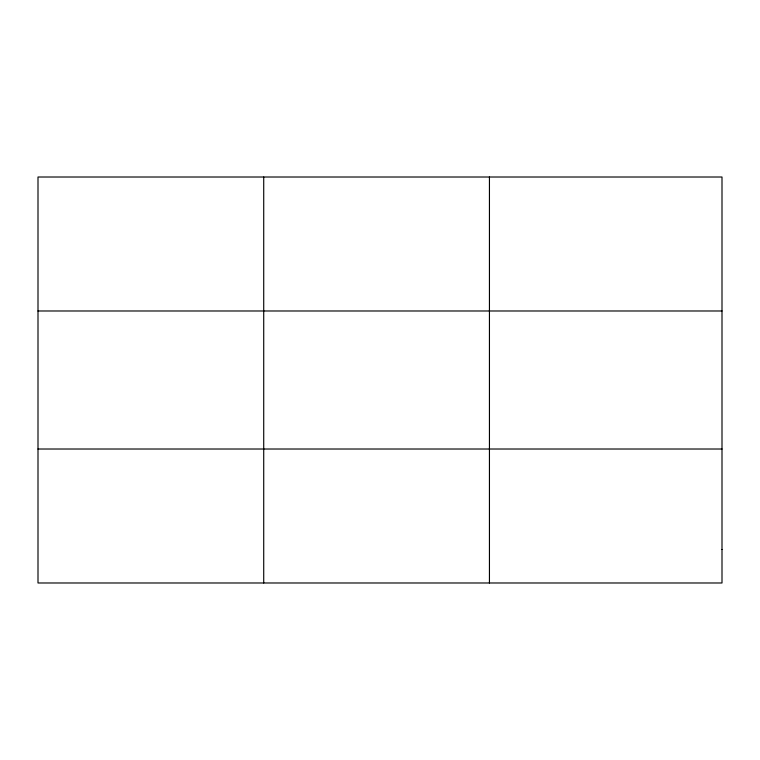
<?xml version="1.0" encoding="UTF-8"?>
<svg xmlns="http://www.w3.org/2000/svg" width="760" height="760" viewBox="0 0 760 760"><rect width="100%" height="100%" fill="white"/><g stroke="black" fill="none" stroke-linecap="round" stroke-linejoin="round"><path stroke-width="1.14" d="M263.72 582.986L263.72 177.013M489.44 582.986L489.44 177.013M38 310.983L722 310.983M38 449.017L722 449.017M722 549.489L722 582.986L38 582.986L38 177.013L722 177.013L722 549.489"/></g></svg>
